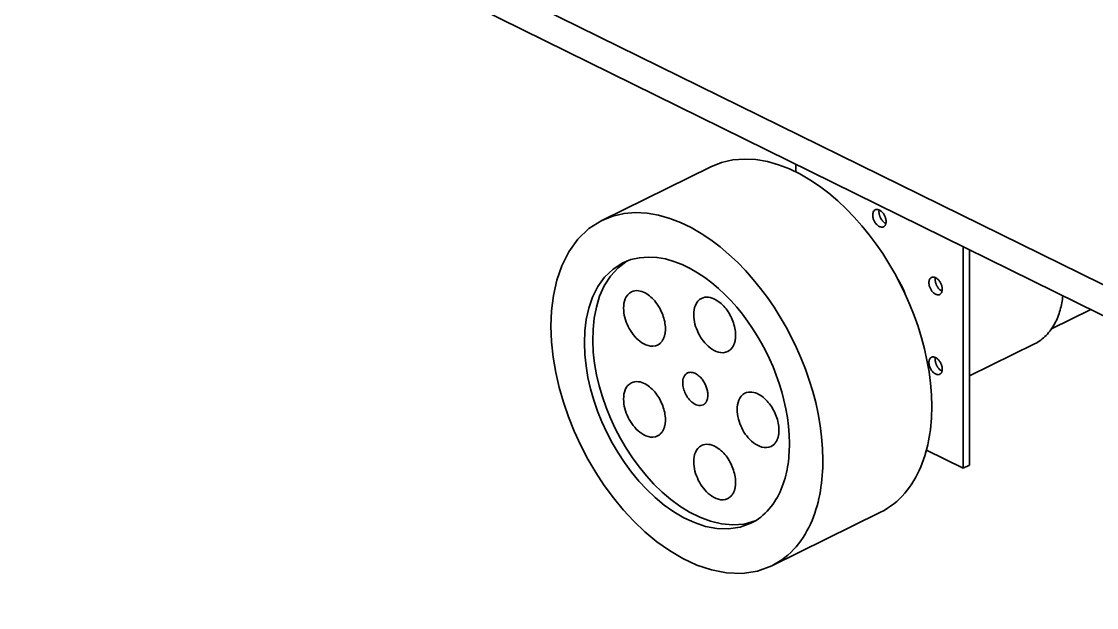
# Model space of a CAD drawing. Header units: millimetres. Extents: x 2054 to 12135, y -1469 to 564.
# Drawn here: x 3287.5 to 3469.2, y 91.9 to 190.9 of the extents above; entities that cross this region are included whole.
import ezdxf

# ---------------------------------------------------------------- set-up
doc = ezdxf.new("R2010")
doc.units = ezdxf.units.MM
doc.layers.add('2D-VISIBLE', color=7, linetype='Continuous', lineweight=35)

msp = doc.modelspace()

# ---------------------------------------------------------------- linework, layer by layer
at = {"layer": '2D-VISIBLE'}
for p, q in [((3287.51, 236.4), (3570.36, 97.14)), ((3287.51, 231.18), (3570.36, 91.92)), ((3403.97, 166.33), (3385.59, 157.28)), ((3418.33, 166.77), (3418.33, 165.47)), ((3446.61, 152.84), (3446.61, 115.42)), ((3447.67, 115.94), (3447.67, 152.32)), ((3461.54, 138.95), (3468.19, 142.22)), ((3447.67, 131.01), (3458.67, 136.42)), ((3440.41, 118.47), (3446.61, 115.42)), ((3447.67, 115.94), (3446.61, 115.42)), ((3432.68, 108.02), (3414.3, 98.97))]:
    msp.add_line(p, q, dxfattribs=at)
for points in [[(3403.97, 166.33), (3405.79, 167.06), (3407.7, 167.49), (3409.66, 167.64), (3411.61, 167.54), (3413.55, 167.2), (3415.43, 166.67), (3417.26, 165.96), (3419.03, 165.11), (3420.73, 164.13), (3422.36, 163.04), (3423.92, 161.86), (3425.42, 160.59), (3426.85, 159.25), (3428.22, 157.84), (3429.52, 156.37), (3430.76, 154.85), (3431.93, 153.28), (3433.04, 151.66), (3434.09, 150.01), (3435.07, 148.31), (3435.99, 146.58), (3436.85, 144.81), (3437.63, 143.02), (3438.35, 141.19), (3439, 139.34), (3439.58, 137.47), (3440.09, 135.57), (3440.51, 133.66), (3440.85, 131.72), (3441.1, 129.78), (3441.25, 127.82), (3441.31, 125.86)], [(3385.59, 157.28), (3387.41, 158.01), (3389.32, 158.44), (3391.27, 158.59), (3393.23, 158.48), (3395.16, 158.15), (3397.05, 157.61), (3398.88, 156.91), (3400.64, 156.05), (3402.34, 155.08), (3403.97, 153.99), (3405.54, 152.81), (3407.04, 151.54), (3408.47, 150.2), (3409.83, 148.79), (3411.13, 147.32), (3412.37, 145.8), (3413.54, 144.23), (3414.66, 142.61), (3415.7, 140.95), (3416.69, 139.26), (3417.61, 137.52), (3418.46, 135.76), (3419.25, 133.96), (3419.97, 132.14), (3420.62, 130.29), (3421.2, 128.41), (3421.7, 126.52), (3422.12, 124.6), (3422.46, 122.67), (3422.71, 120.73), (3422.87, 118.77), (3422.92, 116.81)], [(3431.76, 159.07), (3431.65, 159), (3431.56, 158.91), (3431.49, 158.81), (3431.43, 158.69), (3431.39, 158.57), (3431.36, 158.44), (3431.34, 158.32), (3431.34, 158.19), (3431.34, 158.06), (3431.36, 157.93), (3431.38, 157.8), (3431.41, 157.68), (3431.44, 157.55), (3431.48, 157.43), (3431.53, 157.31), (3431.59, 157.2), (3431.65, 157.08), (3431.71, 156.97), (3431.78, 156.86), (3431.86, 156.76), (3431.94, 156.66), (3432.03, 156.57), (3432.12, 156.48), (3432.22, 156.4), (3432.32, 156.32), (3432.44, 156.26), (3432.55, 156.2), (3432.67, 156.16), (3432.8, 156.14), (3432.93, 156.13), (3433.06, 156.15), (3433.18, 156.2)], [(3433.6, 157.07), (3433.6, 157.17), (3433.59, 157.27), (3433.58, 157.36), (3433.56, 157.46), (3433.54, 157.55), (3433.52, 157.65), (3433.49, 157.74), (3433.46, 157.83), (3433.42, 157.92), (3433.38, 158.01), (3433.34, 158.09), (3433.29, 158.18), (3433.25, 158.26), (3433.19, 158.34), (3433.14, 158.42), (3433.08, 158.5), (3433.02, 158.58), (3432.96, 158.65), (3432.89, 158.72), (3432.82, 158.78), (3432.75, 158.85), (3432.67, 158.9), (3432.59, 158.96), (3432.5, 159.01), (3432.42, 159.05), (3432.33, 159.08), (3432.23, 159.11), (3432.14, 159.13), (3432.04, 159.13), (3431.95, 159.12), (3431.85, 159.1), (3431.76, 159.07)], [(3432.43, 159.04), (3432.42, 158.96), (3432.41, 158.87), (3432.4, 158.79), (3432.4, 158.7), (3432.4, 158.62), (3432.41, 158.53), (3432.42, 158.45), (3432.43, 158.36), (3432.45, 158.28), (3432.47, 158.2), (3432.49, 158.12), (3432.52, 158.03), (3432.55, 157.95), (3432.58, 157.87), (3432.61, 157.8), (3432.65, 157.72), (3432.69, 157.64), (3432.73, 157.57), (3432.77, 157.5), (3432.82, 157.42), (3432.87, 157.35), (3432.92, 157.29), (3432.97, 157.22), (3433.03, 157.16), (3433.08, 157.09), (3433.15, 157.03), (3433.21, 156.98), (3433.28, 156.92), (3433.34, 156.87), (3433.41, 156.83), (3433.49, 156.78), (3433.57, 156.74)], [(3414.3, 98.97), (3411.85, 98.07), (3409.27, 97.68), (3406.66, 97.77), (3404.1, 98.26), (3401.62, 99.09), (3399.25, 100.19), (3397, 101.52), (3394.87, 103.03), (3392.86, 104.7), (3390.97, 106.5), (3389.19, 108.42), (3387.53, 110.44), (3385.97, 112.54), (3384.54, 114.72), (3383.21, 116.97), (3382, 119.29), (3380.9, 121.66), (3379.92, 124.09), (3379.07, 126.56), (3378.35, 129.07), (3377.77, 131.62), (3377.33, 134.19), (3377.06, 136.79), (3376.96, 139.4), (3377.06, 142.02), (3377.38, 144.61), (3377.95, 147.16), (3378.8, 149.63), (3379.98, 151.96), (3381.5, 154.08), (3383.38, 155.89), (3385.59, 157.28)], [(3433.18, 156.2), (3433.2, 156.21), (3433.23, 156.23), (3433.26, 156.25), (3433.28, 156.26), (3433.31, 156.29), (3433.33, 156.31), (3433.36, 156.33), (3433.38, 156.35), (3433.4, 156.38), (3433.42, 156.4), (3433.44, 156.43), (3433.45, 156.46), (3433.47, 156.49), (3433.48, 156.51), (3433.5, 156.54), (3433.51, 156.57), (3433.52, 156.6), (3433.53, 156.63), (3433.54, 156.66), (3433.55, 156.69), (3433.56, 156.72), (3433.57, 156.76), (3433.57, 156.79), (3433.58, 156.82), (3433.59, 156.85), (3433.59, 156.88), (3433.59, 156.91), (3433.6, 156.95), (3433.6, 156.98), (3433.6, 157.01), (3433.6, 157.04), (3433.6, 157.07)], [(3417.27, 119.6), (3417.23, 121.07), (3417.11, 122.55), (3416.92, 124.01), (3416.66, 125.47), (3416.34, 126.91), (3415.97, 128.34), (3415.53, 129.76), (3415.04, 131.15), (3414.5, 132.53), (3413.9, 133.88), (3413.26, 135.21), (3412.56, 136.52), (3411.82, 137.8), (3411.03, 139.05), (3410.2, 140.26), (3409.31, 141.45), (3408.38, 142.6), (3407.4, 143.7), (3406.37, 144.76), (3405.29, 145.78), (3404.16, 146.73), (3402.98, 147.62), (3401.75, 148.44), (3400.47, 149.18), (3399.14, 149.82), (3397.76, 150.35), (3396.34, 150.76), (3394.88, 151.01), (3393.41, 151.09), (3391.93, 150.98), (3390.49, 150.65), (3389.12, 150.11)], [(3389.12, 150.11), (3387.46, 149.06), (3386.04, 147.69), (3384.89, 146.09), (3384.01, 144.34), (3383.36, 142.47), (3382.93, 140.55), (3382.69, 138.6), (3382.62, 136.63), (3382.69, 134.66), (3382.9, 132.7), (3383.23, 130.76), (3383.67, 128.84), (3384.21, 126.94), (3384.85, 125.08), (3385.59, 123.25), (3386.41, 121.46), (3387.33, 119.72), (3388.33, 118.02), (3389.41, 116.38), (3390.58, 114.79), (3391.84, 113.27), (3393.18, 111.83), (3394.6, 110.47), (3396.12, 109.21), (3397.72, 108.07), (3399.42, 107.07), (3401.21, 106.24), (3403.07, 105.61), (3405.01, 105.24), (3406.97, 105.17), (3408.92, 105.47), (3410.76, 106.15)], [(3411.46, 106.52), (3409.61, 106.01), (3407.7, 105.85), (3405.79, 106.03), (3403.92, 106.47), (3402.12, 107.14), (3400.4, 108), (3398.77, 109.01), (3397.22, 110.15), (3395.76, 111.4), (3394.38, 112.73), (3393.09, 114.15), (3391.88, 115.64), (3390.74, 117.19), (3389.69, 118.8), (3388.72, 120.46), (3387.83, 122.16), (3387.02, 123.9), (3386.3, 125.68), (3385.67, 127.5), (3385.13, 129.34), (3384.69, 131.21), (3384.35, 133.1), (3384.13, 135.01), (3384.04, 136.93), (3384.08, 138.85), (3384.27, 140.76), (3384.64, 142.65), (3385.2, 144.48), (3385.99, 146.23), (3387.02, 147.85), (3388.31, 149.27), (3389.84, 150.42)], [(3436.88, 144.74), (3436.85, 144.83), (3436.82, 144.91), (3436.79, 144.99), (3436.76, 145.07), (3436.73, 145.16), (3436.69, 145.24), (3436.66, 145.32), (3436.63, 145.4), (3436.59, 145.48), (3436.56, 145.56), (3436.52, 145.64), (3436.49, 145.72), (3436.45, 145.8), (3436.41, 145.88), (3436.37, 145.96), (3436.33, 146.04), (3436.3, 146.12), (3436.26, 146.2), (3436.21, 146.28), (3436.17, 146.36), (3436.13, 146.44), (3436.09, 146.51), (3436.05, 146.59), (3436, 146.67), (3435.96, 146.74), (3435.91, 146.82), (3435.87, 146.89), (3435.82, 146.97), (3435.78, 147.05), (3435.73, 147.12), (3435.68, 147.19), (3435.63, 147.27)], [(3441.25, 147.65), (3441.15, 147.58), (3441.05, 147.49), (3440.98, 147.39), (3440.92, 147.27), (3440.88, 147.15), (3440.85, 147.02), (3440.83, 146.9), (3440.83, 146.77), (3440.83, 146.64), (3440.85, 146.51), (3440.87, 146.38), (3440.9, 146.26), (3440.93, 146.14), (3440.98, 146.01), (3441.02, 145.89), (3441.08, 145.78), (3441.14, 145.66), (3441.2, 145.55), (3441.27, 145.45), (3441.35, 145.34), (3441.43, 145.24), (3441.52, 145.15), (3441.61, 145.06), (3441.71, 144.98), (3441.82, 144.9), (3441.93, 144.84), (3442.04, 144.78), (3442.17, 144.74), (3442.29, 144.72), (3442.42, 144.71), (3442.55, 144.73), (3442.67, 144.78)], [(3443.09, 145.66), (3443.09, 145.75), (3443.08, 145.85), (3443.07, 145.94), (3443.05, 146.04), (3443.03, 146.13), (3443.01, 146.23), (3442.98, 146.32), (3442.95, 146.41), (3442.91, 146.5), (3442.87, 146.59), (3442.83, 146.68), (3442.79, 146.76), (3442.74, 146.84), (3442.69, 146.93), (3442.63, 147.01), (3442.57, 147.08), (3442.51, 147.16), (3442.45, 147.23), (3442.38, 147.3), (3442.31, 147.37), (3442.24, 147.43), (3442.16, 147.49), (3442.08, 147.54), (3442, 147.59), (3441.91, 147.63), (3441.82, 147.66), (3441.73, 147.69), (3441.63, 147.71), (3441.53, 147.71), (3441.44, 147.71), (3441.34, 147.68), (3441.25, 147.65)], [(3441.93, 147.62), (3441.91, 147.54), (3441.9, 147.45), (3441.89, 147.37), (3441.89, 147.28), (3441.89, 147.2), (3441.9, 147.11), (3441.91, 147.03), (3441.92, 146.94), (3441.94, 146.86), (3441.96, 146.78), (3441.98, 146.7), (3442.01, 146.61), (3442.04, 146.53), (3442.07, 146.46), (3442.1, 146.38), (3442.14, 146.3), (3442.18, 146.22), (3442.22, 146.15), (3442.26, 146.08), (3442.31, 146), (3442.36, 145.93), (3442.41, 145.87), (3442.46, 145.8), (3442.52, 145.74), (3442.58, 145.67), (3442.64, 145.61), (3442.7, 145.56), (3442.77, 145.5), (3442.84, 145.45), (3442.91, 145.41), (3442.98, 145.36), (3443.06, 145.33)], [(3396.31, 138.98), (3396.3, 139.28), (3396.28, 139.58), (3396.24, 139.88), (3396.19, 140.18), (3396.12, 140.47), (3396.05, 140.77), (3395.96, 141.05), (3395.86, 141.34), (3395.75, 141.62), (3395.62, 141.9), (3395.49, 142.17), (3395.35, 142.43), (3395.2, 142.69), (3395.04, 142.95), (3394.87, 143.2), (3394.69, 143.44), (3394.5, 143.67), (3394.3, 143.9), (3394.09, 144.12), (3393.87, 144.32), (3393.64, 144.52), (3393.4, 144.7), (3393.15, 144.87), (3392.88, 145.02), (3392.61, 145.15), (3392.33, 145.26), (3392.04, 145.34), (3391.74, 145.39), (3391.44, 145.41), (3391.14, 145.38), (3390.85, 145.32), (3390.57, 145.21)], [(3442.67, 144.78), (3442.7, 144.79), (3442.72, 144.81), (3442.75, 144.83), (3442.78, 144.85), (3442.8, 144.87), (3442.82, 144.89), (3442.85, 144.91), (3442.87, 144.93), (3442.89, 144.96), (3442.91, 144.98), (3442.93, 145.01), (3442.94, 145.04), (3442.96, 145.07), (3442.97, 145.09), (3442.99, 145.12), (3443, 145.15), (3443.01, 145.18), (3443.02, 145.21), (3443.03, 145.24), (3443.04, 145.27), (3443.05, 145.31), (3443.06, 145.34), (3443.07, 145.37), (3443.07, 145.4), (3443.08, 145.43), (3443.08, 145.46), (3443.08, 145.5), (3443.09, 145.53), (3443.09, 145.56), (3443.09, 145.59), (3443.09, 145.62), (3443.09, 145.66)], [(3390.57, 145.21), (3390.23, 144.99), (3389.94, 144.71), (3389.7, 144.39), (3389.52, 144.03), (3389.39, 143.65), (3389.3, 143.26), (3389.26, 142.86), (3389.24, 142.46), (3389.26, 142.05), (3389.3, 141.65), (3389.36, 141.26), (3389.45, 140.87), (3389.57, 140.48), (3389.7, 140.1), (3389.85, 139.73), (3390.02, 139.36), (3390.2, 139.01), (3390.41, 138.66), (3390.63, 138.32), (3390.87, 138), (3391.12, 137.69), (3391.39, 137.39), (3391.69, 137.12), (3392, 136.86), (3392.32, 136.63), (3392.67, 136.42), (3393.03, 136.25), (3393.41, 136.13), (3393.81, 136.05), (3394.21, 136.04), (3394.61, 136.1), (3394.98, 136.23)], [(3402.43, 144.11), (3402.09, 143.9), (3401.8, 143.62), (3401.56, 143.29), (3401.38, 142.93), (3401.25, 142.55), (3401.16, 142.16), (3401.11, 141.76), (3401.1, 141.36), (3401.11, 140.96), (3401.16, 140.56), (3401.22, 140.16), (3401.31, 139.77), (3401.42, 139.38), (3401.55, 139), (3401.71, 138.63), (3401.87, 138.27), (3402.06, 137.91), (3402.26, 137.56), (3402.49, 137.23), (3402.72, 136.9), (3402.98, 136.59), (3403.25, 136.3), (3403.54, 136.02), (3403.85, 135.76), (3404.18, 135.53), (3404.53, 135.33), (3404.89, 135.16), (3405.27, 135.03), (3405.67, 134.95), (3406.07, 134.94), (3406.47, 135), (3406.84, 135.14)], [(3408.17, 137.88), (3408.16, 138.19), (3408.14, 138.49), (3408.1, 138.79), (3408.05, 139.08), (3407.98, 139.38), (3407.9, 139.67), (3407.82, 139.96), (3407.72, 140.24), (3407.6, 140.52), (3407.48, 140.8), (3407.35, 141.07), (3407.21, 141.34), (3407.06, 141.6), (3406.9, 141.85), (3406.73, 142.1), (3406.55, 142.34), (3406.36, 142.58), (3406.16, 142.8), (3405.95, 143.02), (3405.73, 143.23), (3405.5, 143.42), (3405.25, 143.6), (3405, 143.77), (3404.74, 143.92), (3404.47, 144.05), (3404.19, 144.16), (3403.9, 144.24), (3403.6, 144.3), (3403.3, 144.31), (3403, 144.29), (3402.71, 144.22), (3402.43, 144.11)], [(3463.47, 144.54), (3463.43, 144.24), (3463.39, 143.93), (3463.34, 143.63), (3463.29, 143.33), (3463.23, 143.03), (3463.16, 142.73), (3463.09, 142.43), (3463, 142.13), (3462.92, 141.83), (3462.82, 141.54), (3462.72, 141.25), (3462.61, 140.96), (3462.49, 140.68), (3462.37, 140.4), (3462.23, 140.12), (3462.09, 139.85), (3461.94, 139.58), (3461.78, 139.32), (3461.62, 139.06), (3461.44, 138.81), (3461.26, 138.56), (3461.06, 138.32), (3460.86, 138.09), (3460.65, 137.86), (3460.43, 137.65), (3460.2, 137.44), (3459.97, 137.25), (3459.72, 137.06), (3459.47, 136.88), (3459.21, 136.72), (3458.95, 136.56), (3458.67, 136.42)], [(3394.98, 136.23), (3395.07, 136.28), (3395.16, 136.33), (3395.24, 136.39), (3395.32, 136.45), (3395.4, 136.51), (3395.47, 136.58), (3395.55, 136.65), (3395.61, 136.73), (3395.68, 136.8), (3395.74, 136.88), (3395.79, 136.97), (3395.85, 137.05), (3395.9, 137.14), (3395.94, 137.23), (3395.99, 137.32), (3396.03, 137.41), (3396.06, 137.5), (3396.1, 137.6), (3396.13, 137.69), (3396.16, 137.79), (3396.18, 137.89), (3396.21, 137.98), (3396.23, 138.08), (3396.25, 138.18), (3396.26, 138.28), (3396.28, 138.38), (3396.29, 138.48), (3396.3, 138.58), (3396.3, 138.68), (3396.31, 138.78), (3396.31, 138.88), (3396.31, 138.98)], [(3406.84, 135.14), (3406.93, 135.19), (3407.02, 135.24), (3407.1, 135.29), (3407.18, 135.35), (3407.26, 135.42), (3407.33, 135.48), (3407.4, 135.56), (3407.47, 135.63), (3407.53, 135.71), (3407.6, 135.79), (3407.65, 135.87), (3407.71, 135.96), (3407.76, 136.04), (3407.8, 136.13), (3407.85, 136.22), (3407.89, 136.31), (3407.92, 136.41), (3407.96, 136.5), (3407.99, 136.6), (3408.02, 136.69), (3408.04, 136.79), (3408.07, 136.89), (3408.09, 136.99), (3408.1, 137.08), (3408.12, 137.18), (3408.13, 137.28), (3408.15, 137.38), (3408.15, 137.48), (3408.16, 137.58), (3408.17, 137.68), (3408.17, 137.78), (3408.17, 137.88)], [(3441.25, 134.16), (3441.15, 134.09), (3441.05, 134), (3440.98, 133.9), (3440.92, 133.78), (3440.88, 133.66), (3440.85, 133.53), (3440.83, 133.41), (3440.83, 133.28), (3440.83, 133.15), (3440.85, 133.02), (3440.87, 132.89), (3440.9, 132.77), (3440.93, 132.64), (3440.98, 132.52), (3441.02, 132.4), (3441.08, 132.29), (3441.14, 132.17), (3441.2, 132.06), (3441.27, 131.95), (3441.35, 131.85), (3441.43, 131.75), (3441.52, 131.66), (3441.61, 131.57), (3441.71, 131.49), (3441.82, 131.41), (3441.93, 131.35), (3442.04, 131.29), (3442.17, 131.25), (3442.29, 131.23), (3442.42, 131.22), (3442.55, 131.24), (3442.67, 131.29)], [(3443.09, 132.16), (3443.09, 132.26), (3443.08, 132.36), (3443.07, 132.45), (3443.05, 132.55), (3443.03, 132.64), (3443.01, 132.74), (3442.98, 132.83), (3442.95, 132.92), (3442.91, 133.01), (3442.87, 133.1), (3442.83, 133.18), (3442.79, 133.27), (3442.74, 133.35), (3442.69, 133.43), (3442.63, 133.51), (3442.57, 133.59), (3442.51, 133.67), (3442.45, 133.74), (3442.38, 133.81), (3442.31, 133.87), (3442.24, 133.94), (3442.16, 133.99), (3442.08, 134.05), (3442, 134.1), (3441.91, 134.14), (3441.82, 134.17), (3441.73, 134.2), (3441.63, 134.22), (3441.53, 134.22), (3441.44, 134.21), (3441.34, 134.19), (3441.25, 134.16)], [(3441.93, 134.13), (3441.91, 134.05), (3441.9, 133.96), (3441.89, 133.88), (3441.89, 133.79), (3441.89, 133.71), (3441.9, 133.62), (3441.91, 133.54), (3441.92, 133.45), (3441.94, 133.37), (3441.96, 133.29), (3441.98, 133.21), (3442.01, 133.12), (3442.04, 133.04), (3442.07, 132.96), (3442.1, 132.89), (3442.14, 132.81), (3442.18, 132.73), (3442.22, 132.66), (3442.26, 132.59), (3442.31, 132.51), (3442.36, 132.44), (3442.41, 132.38), (3442.46, 132.31), (3442.52, 132.25), (3442.58, 132.18), (3442.64, 132.12), (3442.7, 132.07), (3442.77, 132.01), (3442.84, 131.96), (3442.91, 131.92), (3442.98, 131.87), (3443.06, 131.83)], [(3400.03, 131.51), (3399.83, 131.38), (3399.65, 131.22), (3399.51, 131.02), (3399.41, 130.81), (3399.33, 130.58), (3399.27, 130.34), (3399.24, 130.1), (3399.24, 129.86), (3399.24, 129.62), (3399.27, 129.38), (3399.31, 129.14), (3399.36, 128.91), (3399.43, 128.68), (3399.51, 128.45), (3399.6, 128.23), (3399.7, 128.01), (3399.81, 127.79), (3399.93, 127.58), (3400.07, 127.38), (3400.21, 127.19), (3400.36, 127), (3400.53, 126.83), (3400.7, 126.66), (3400.89, 126.51), (3401.09, 126.37), (3401.29, 126.24), (3401.51, 126.14), (3401.74, 126.06), (3401.98, 126.02), (3402.22, 126.01), (3402.46, 126.05), (3402.68, 126.13)], [(3403.48, 127.78), (3403.47, 127.96), (3403.46, 128.14), (3403.44, 128.32), (3403.4, 128.5), (3403.37, 128.67), (3403.32, 128.85), (3403.27, 129.02), (3403.21, 129.19), (3403.14, 129.36), (3403.07, 129.53), (3402.99, 129.69), (3402.9, 129.85), (3402.81, 130.01), (3402.71, 130.16), (3402.61, 130.31), (3402.5, 130.45), (3402.39, 130.59), (3402.27, 130.73), (3402.14, 130.86), (3402.01, 130.98), (3401.87, 131.1), (3401.73, 131.21), (3401.58, 131.31), (3401.42, 131.4), (3401.26, 131.48), (3401.09, 131.54), (3400.92, 131.59), (3400.74, 131.62), (3400.56, 131.63), (3400.38, 131.62), (3400.2, 131.58), (3400.03, 131.51)], [(3442.67, 131.29), (3442.7, 131.3), (3442.72, 131.32), (3442.75, 131.34), (3442.78, 131.35), (3442.8, 131.38), (3442.82, 131.4), (3442.85, 131.42), (3442.87, 131.44), (3442.89, 131.47), (3442.91, 131.49), (3442.93, 131.52), (3442.94, 131.55), (3442.96, 131.58), (3442.97, 131.6), (3442.99, 131.63), (3443, 131.66), (3443.01, 131.69), (3443.02, 131.72), (3443.03, 131.75), (3443.04, 131.78), (3443.05, 131.81), (3443.06, 131.85), (3443.07, 131.88), (3443.07, 131.91), (3443.08, 131.94), (3443.08, 131.97), (3443.08, 132), (3443.09, 132.04), (3443.09, 132.07), (3443.09, 132.1), (3443.09, 132.13), (3443.09, 132.16)], [(3390.57, 129.86), (3390.23, 129.64), (3389.94, 129.37), (3389.7, 129.04), (3389.52, 128.68), (3389.39, 128.3), (3389.3, 127.91), (3389.26, 127.51), (3389.24, 127.11), (3389.26, 126.71), (3389.3, 126.31), (3389.36, 125.91), (3389.45, 125.52), (3389.57, 125.13), (3389.7, 124.75), (3389.85, 124.38), (3390.02, 124.01), (3390.2, 123.66), (3390.41, 123.31), (3390.63, 122.97), (3390.87, 122.65), (3391.12, 122.34), (3391.39, 122.05), (3391.69, 121.77), (3392, 121.51), (3392.32, 121.28), (3392.67, 121.08), (3393.03, 120.91), (3393.41, 120.78), (3393.81, 120.7), (3394.21, 120.69), (3394.61, 120.75), (3394.98, 120.89)], [(3396.31, 123.63), (3396.3, 123.93), (3396.28, 124.23), (3396.24, 124.53), (3396.19, 124.83), (3396.12, 125.13), (3396.05, 125.42), (3395.96, 125.71), (3395.86, 125.99), (3395.75, 126.27), (3395.62, 126.55), (3395.49, 126.82), (3395.35, 127.09), (3395.2, 127.35), (3395.04, 127.6), (3394.87, 127.85), (3394.69, 128.09), (3394.5, 128.33), (3394.3, 128.55), (3394.09, 128.77), (3393.87, 128.97), (3393.64, 129.17), (3393.4, 129.35), (3393.15, 129.52), (3392.88, 129.67), (3392.61, 129.8), (3392.33, 129.91), (3392.04, 129.99), (3391.74, 130.04), (3391.44, 130.06), (3391.14, 130.04), (3390.85, 129.97), (3390.57, 129.86)], [(3402.68, 126.13), (3402.74, 126.16), (3402.79, 126.19), (3402.84, 126.22), (3402.89, 126.26), (3402.93, 126.3), (3402.98, 126.34), (3403.02, 126.38), (3403.06, 126.43), (3403.1, 126.47), (3403.13, 126.52), (3403.17, 126.57), (3403.2, 126.62), (3403.23, 126.67), (3403.26, 126.73), (3403.28, 126.78), (3403.31, 126.84), (3403.33, 126.89), (3403.35, 126.95), (3403.37, 127.01), (3403.39, 127.06), (3403.4, 127.12), (3403.42, 127.18), (3403.43, 127.24), (3403.44, 127.3), (3403.45, 127.36), (3403.46, 127.42), (3403.46, 127.48), (3403.47, 127.54), (3403.47, 127.6), (3403.48, 127.66), (3403.48, 127.72), (3403.48, 127.78)], [(3409.75, 128.09), (3409.42, 127.87), (3409.13, 127.59), (3408.89, 127.27), (3408.71, 126.91), (3408.58, 126.53), (3408.49, 126.14), (3408.44, 125.74), (3408.43, 125.33), (3408.44, 124.93), (3408.48, 124.53), (3408.55, 124.14), (3408.64, 123.74), (3408.75, 123.36), (3408.88, 122.98), (3409.03, 122.61), (3409.2, 122.24), (3409.39, 121.88), (3409.59, 121.54), (3409.81, 121.2), (3410.05, 120.88), (3410.31, 120.57), (3410.58, 120.27), (3410.87, 120), (3411.18, 119.74), (3411.51, 119.51), (3411.86, 119.3), (3412.22, 119.13), (3412.6, 119), (3413, 118.93), (3413.4, 118.92), (3413.8, 118.98), (3414.17, 119.11)], [(3415.5, 121.86), (3415.49, 122.16), (3415.47, 122.46), (3415.43, 122.76), (3415.38, 123.06), (3415.31, 123.35), (3415.23, 123.64), (3415.14, 123.93), (3415.04, 124.22), (3414.93, 124.5), (3414.81, 124.77), (3414.68, 125.05), (3414.54, 125.31), (3414.39, 125.57), (3414.23, 125.83), (3414.06, 126.08), (3413.88, 126.32), (3413.69, 126.55), (3413.48, 126.78), (3413.27, 127), (3413.05, 127.2), (3412.82, 127.4), (3412.58, 127.58), (3412.33, 127.75), (3412.07, 127.9), (3411.8, 128.03), (3411.52, 128.14), (3411.23, 128.22), (3410.93, 128.27), (3410.63, 128.29), (3410.33, 128.26), (3410.03, 128.2), (3409.75, 128.09)], [(3441.31, 125.86), (3441.3, 125.21), (3441.28, 124.56), (3441.25, 123.91), (3441.21, 123.26), (3441.15, 122.61), (3441.08, 121.96), (3440.99, 121.31), (3440.89, 120.67), (3440.77, 120.03), (3440.63, 119.39), (3440.48, 118.75), (3440.31, 118.12), (3440.13, 117.5), (3439.92, 116.88), (3439.7, 116.26), (3439.46, 115.66), (3439.2, 115.06), (3438.92, 114.47), (3438.61, 113.9), (3438.29, 113.33), (3437.94, 112.78), (3437.57, 112.24), (3437.18, 111.72), (3436.77, 111.21), (3436.33, 110.73), (3435.87, 110.27), (3435.39, 109.83), (3434.89, 109.41), (3434.36, 109.02), (3433.82, 108.66), (3433.26, 108.32), (3432.68, 108.02)], [(3394.98, 120.89), (3395.07, 120.93), (3395.16, 120.98), (3395.24, 121.04), (3395.32, 121.1), (3395.4, 121.16), (3395.47, 121.23), (3395.55, 121.3), (3395.61, 121.38), (3395.68, 121.46), (3395.74, 121.54), (3395.79, 121.62), (3395.85, 121.7), (3395.9, 121.79), (3395.94, 121.88), (3395.99, 121.97), (3396.03, 122.06), (3396.06, 122.16), (3396.1, 122.25), (3396.13, 122.34), (3396.16, 122.44), (3396.18, 122.54), (3396.21, 122.64), (3396.23, 122.73), (3396.25, 122.83), (3396.26, 122.93), (3396.28, 123.03), (3396.29, 123.13), (3396.3, 123.23), (3396.3, 123.33), (3396.31, 123.43), (3396.31, 123.53), (3396.31, 123.63)], [(3414.17, 119.11), (3414.26, 119.16), (3414.35, 119.21), (3414.43, 119.27), (3414.51, 119.33), (3414.59, 119.39), (3414.66, 119.46), (3414.73, 119.53), (3414.8, 119.61), (3414.86, 119.68), (3414.92, 119.76), (3414.98, 119.85), (3415.03, 119.93), (3415.08, 120.02), (3415.13, 120.11), (3415.17, 120.2), (3415.21, 120.29), (3415.25, 120.38), (3415.29, 120.48), (3415.32, 120.57), (3415.35, 120.67), (3415.37, 120.76), (3415.4, 120.86), (3415.42, 120.96), (3415.43, 121.06), (3415.45, 121.16), (3415.46, 121.26), (3415.47, 121.36), (3415.48, 121.46), (3415.49, 121.56), (3415.5, 121.66), (3415.5, 121.76), (3415.5, 121.86)], [(3402.43, 119.28), (3402.09, 119.06), (3401.8, 118.78), (3401.56, 118.46), (3401.38, 118.1), (3401.25, 117.72), (3401.16, 117.33), (3401.11, 116.93), (3401.1, 116.53), (3401.11, 116.12), (3401.16, 115.72), (3401.22, 115.33), (3401.31, 114.94), (3401.42, 114.55), (3401.55, 114.17), (3401.71, 113.8), (3401.87, 113.43), (3402.06, 113.08), (3402.26, 112.73), (3402.49, 112.39), (3402.72, 112.07), (3402.98, 111.76), (3403.25, 111.46), (3403.54, 111.19), (3403.85, 110.93), (3404.18, 110.7), (3404.53, 110.49), (3404.89, 110.32), (3405.27, 110.2), (3405.67, 110.12), (3406.07, 110.11), (3406.47, 110.17), (3406.84, 110.31)], [(3408.17, 113.05), (3408.16, 113.35), (3408.14, 113.65), (3408.1, 113.95), (3408.05, 114.25), (3407.98, 114.54), (3407.9, 114.84), (3407.82, 115.12), (3407.72, 115.41), (3407.6, 115.69), (3407.48, 115.97), (3407.35, 116.24), (3407.21, 116.5), (3407.06, 116.76), (3406.9, 117.02), (3406.73, 117.27), (3406.55, 117.51), (3406.36, 117.74), (3406.16, 117.97), (3405.95, 118.19), (3405.73, 118.39), (3405.5, 118.59), (3405.25, 118.77), (3405, 118.94), (3404.74, 119.09), (3404.47, 119.22), (3404.19, 119.33), (3403.9, 119.41), (3403.6, 119.46), (3403.3, 119.48), (3403, 119.45), (3402.71, 119.39), (3402.43, 119.28)], [(3410.76, 106.15), (3411.2, 106.37), (3411.62, 106.63), (3412.03, 106.9), (3412.43, 107.19), (3412.8, 107.51), (3413.17, 107.84), (3413.51, 108.19), (3413.84, 108.55), (3414.15, 108.93), (3414.45, 109.33), (3414.73, 109.73), (3414.99, 110.15), (3415.23, 110.57), (3415.46, 111.01), (3415.68, 111.45), (3415.87, 111.9), (3416.06, 112.36), (3416.22, 112.82), (3416.38, 113.29), (3416.52, 113.76), (3416.64, 114.24), (3416.76, 114.71), (3416.86, 115.2), (3416.95, 115.68), (3417.03, 116.16), (3417.09, 116.65), (3417.15, 117.14), (3417.19, 117.63), (3417.22, 118.12), (3417.25, 118.61), (3417.26, 119.1), (3417.27, 119.6)], [(3422.92, 116.81), (3422.92, 116.16), (3422.9, 115.51), (3422.87, 114.85), (3422.82, 114.2), (3422.76, 113.55), (3422.69, 112.91), (3422.6, 112.26), (3422.5, 111.62), (3422.38, 110.97), (3422.25, 110.34), (3422.1, 109.7), (3421.93, 109.07), (3421.74, 108.44), (3421.54, 107.83), (3421.32, 107.21), (3421.08, 106.61), (3420.81, 106.01), (3420.53, 105.42), (3420.23, 104.84), (3419.9, 104.28), (3419.56, 103.73), (3419.19, 103.19), (3418.79, 102.67), (3418.38, 102.16), (3417.94, 101.68), (3417.48, 101.21), (3417, 100.77), (3416.5, 100.36), (3415.98, 99.97), (3415.44, 99.61), (3414.88, 99.27), (3414.3, 98.97)], [(3406.84, 110.31), (3406.93, 110.35), (3407.02, 110.4), (3407.1, 110.46), (3407.18, 110.52), (3407.26, 110.58), (3407.33, 110.65), (3407.4, 110.72), (3407.47, 110.8), (3407.53, 110.87), (3407.6, 110.95), (3407.65, 111.04), (3407.71, 111.12), (3407.76, 111.21), (3407.8, 111.3), (3407.85, 111.39), (3407.89, 111.48), (3407.92, 111.57), (3407.96, 111.67), (3407.99, 111.76), (3408.02, 111.86), (3408.04, 111.96), (3408.07, 112.05), (3408.09, 112.15), (3408.1, 112.25), (3408.12, 112.35), (3408.13, 112.45), (3408.15, 112.55), (3408.15, 112.65), (3408.16, 112.75), (3408.17, 112.85), (3408.17, 112.95), (3408.17, 113.05)]]:
    msp.add_lwpolyline(points, dxfattribs=at)

doc.saveas('drawing.dxf')
